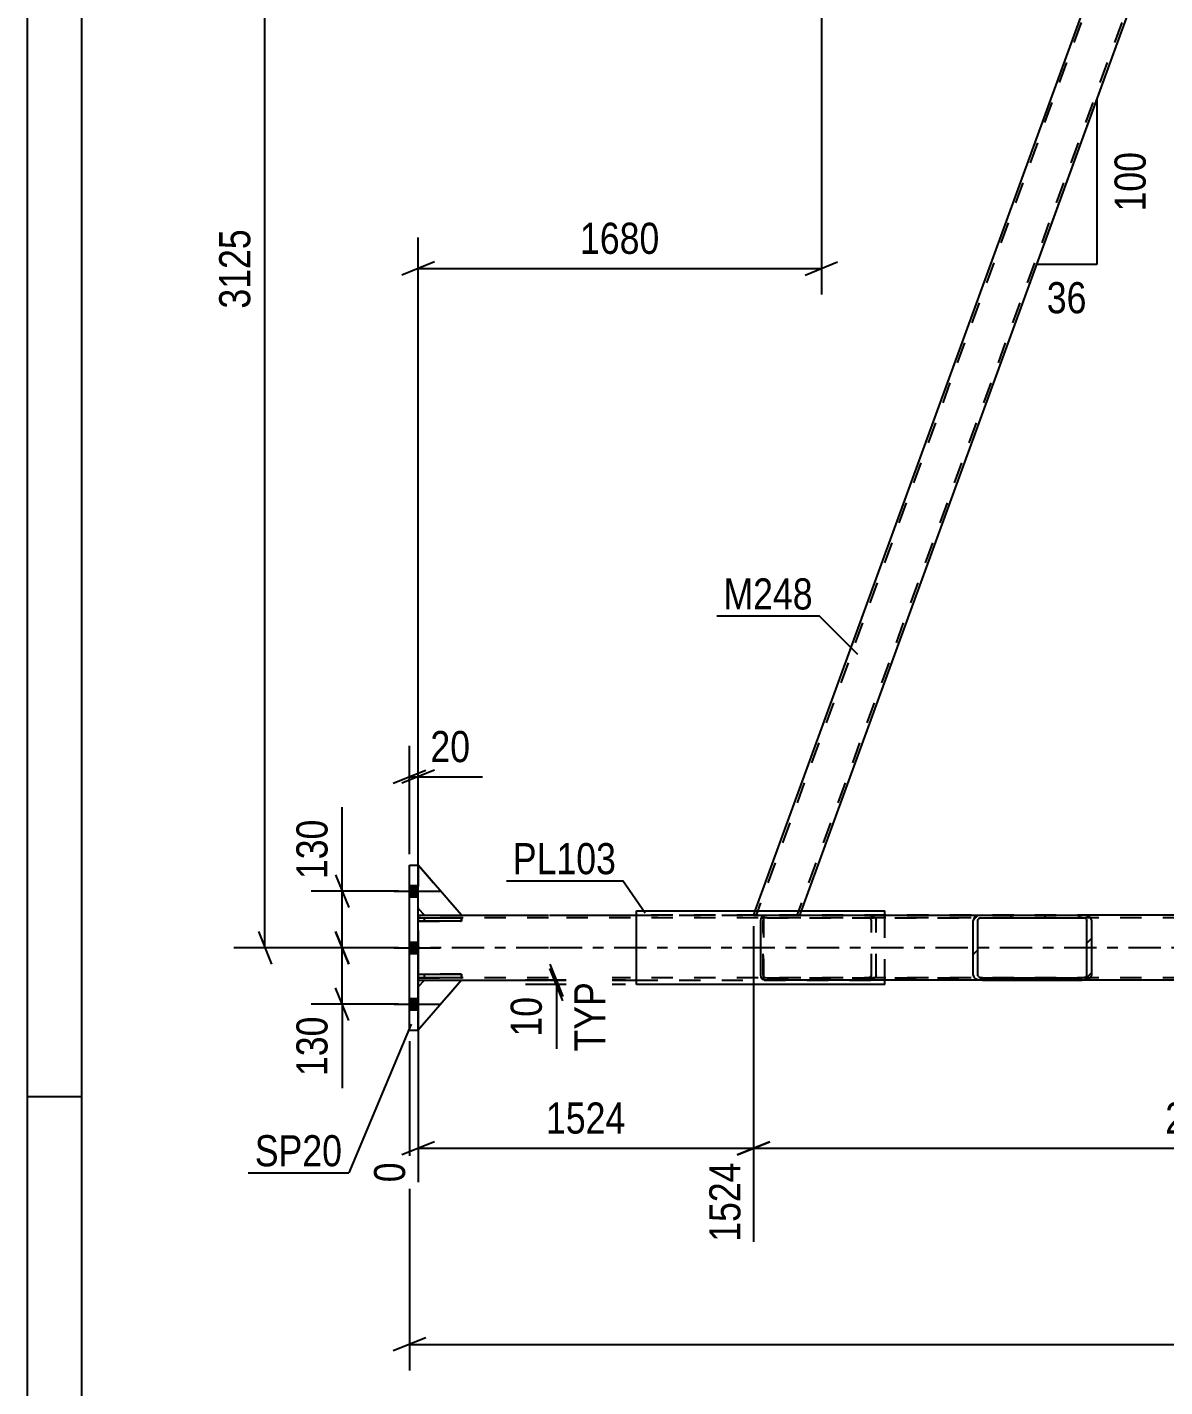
# Model space of a CAD drawing. Header units: millimetres. Extents: x -857 to 332, y -866 to -25.
# Drawn here: x -856.6 to -752, y -445.7 to -320.6 of the extents above; entities that cross this region are included whole.
import ezdxf

# ---------------------------------------------------------------- set-up
doc = ezdxf.new("R2010")
doc.units = ezdxf.units.MM
doc.linetypes.add('DXK_LINE_DOT2', pattern=[3.9198, 1.9599, -1.9599])
doc.linetypes.add('DXK_LINE_DOT3', pattern=[5.9187, 2.979, -0.9799, 0.9799, -0.9799])
doc.styles.add('Arial Narrow', font='ARIALN.TTF', dxfattribs={"height": 0.2})

# ---------------------------------------------------------------- blocks, each defined once
blk = doc.blocks.new('Unknown-570388934-1134')
at = {"color": 5, "linetype": 'Continuous'}
for p, q in [((-856.65, -25.05), (-856.65, -866.05)), ((-851.65, -30.05), (-851.65, -861.05)), ((-851.65, -419.05), (-856.65, -419.05))]:
    blk.add_line(p, q, dxfattribs=at)
blk = doc.blocks.new('Part-570388934-1314 - 1255')
at = {"color": 2, "linetype": 'Continuous'}
for p, q in [((-820.67, -402.31), (-820.07, -402.31)), ((-816.67, -402.31), (-808.67, -402.31)), ((-808.57, -402.31), (-800.57, -402.31)), ((-733.6, -402.31), (-759.55, -402.31)), ((-820.67, -408.31), (-820.07, -408.31)), ((-816.67, -408.31), (-808.67, -408.31)), ((-808.57, -408.31), (-800.57, -408.31)), ((-715.43, -408.31), (-777.71, -408.31))]:
    blk.add_line(p, q, dxfattribs=at)
at = {"color": 7, "linetype": 'DXK_LINE_DOT2'}
for p, q in [((-820.67, -408.31), (-820.67, -402.31)), ((-808.67, -402.55), (-820.67, -402.55)), ((-820.07, -402.31), (-816.67, -402.31)), ((-130.85, -402.55), (-808.57, -402.55)), ((-130.85, -402.31), (-800.57, -402.31)), ((-800.57, -402.31), (-759.55, -402.31)), ((-808.67, -408.07), (-820.67, -408.07)), ((-820.07, -408.31), (-816.67, -408.31)), ((-130.85, -408.07), (-808.57, -408.07)), ((-800.57, -408.31), (-777.71, -408.31))]:
    blk.add_line(p, q, dxfattribs=at)
at = {"color": 7, "linetype": 'DXK_LINE_DOT3'}
for p, q in [((-808.67, -405.31), (-820.67, -405.31)), ((-130.85, -405.31), (-808.57, -405.31))]:
    blk.add_line(p, q, dxfattribs=at)
blk = doc.blocks.new('Part-570388934-2062 - 1255')
at = {"color": 2, "linetype": 'Continuous'}
for p, q in [((-800.57, -401.91), (-777.71, -401.91)), ((-800.57, -408.71), (-800.57, -401.91)), ((-777.71, -402.31), (-777.71, -401.91)), ((-777.71, -408.71), (-800.57, -408.71)), ((-777.71, -408.71), (-777.71, -408.31))]:
    blk.add_line(p, q, dxfattribs=at)
at = {"color": 7, "linetype": 'DXK_LINE_DOT2'}
blk.add_line((-777.71, -408.31), (-777.71, -402.31), dxfattribs=at)
blk = doc.blocks.new('Part-570388934-1373 - 1255')
at = {"linetype": 'Continuous'}
h = blk.add_hatch(dxfattribs=at)
h.set_pattern_fill('', scale=0.7, style=0, pattern_type=0)
h.set_pattern_definition([(45, (-769.6014, -402.7893), (-1.57154, 1.57154), [])])
h.paths.add_polyline_path([(-769.53, -402.61), (-769.6, -402.79), (-769.6, -407.83), (-769.53, -408.01), (-769.35, -408.17), (-769.06, -408.27), (-768.73, -408.31), (-759.56, -408.31), (-759.22, -408.27), (-758.94, -408.17), (-758.75, -408.01), (-758.68, -407.83), (-758.68, -402.79), (-758.75, -402.61), (-758.94, -402.45), (-759.22, -402.35), (-759.56, -402.31), (-768.73, -402.31), (-769.06, -402.35), (-769.35, -402.45)])
h.paths.add_polyline_path([(-768.9, -402.57), (-768.73, -402.55), (-759.56, -402.55), (-759.39, -402.57), (-759.25, -402.62), (-759.15, -402.7), (-759.12, -402.79), (-759.12, -407.83), (-759.15, -407.92), (-759.25, -408), (-759.39, -408.05), (-759.56, -408.07), (-768.73, -408.07), (-768.9, -408.05), (-769.04, -408), (-769.13, -407.92), (-769.16, -407.83), (-769.16, -402.79), (-769.13, -402.7), (-769.04, -402.62)])
at = {"color": 2, "linetype": 'Continuous'}
for p, q in [((-789.14, -402.79), (-789.11, -402.61)), ((-789.14, -407.83), (-789.14, -402.79)), ((-789.11, -402.61), (-789.01, -402.45)), ((-789.01, -402.45), (-788.87, -402.35)), ((-788.87, -402.35), (-788.85, -402.34)), ((-788.85, -402.34), (-788.56, -402.31)), ((-788.56, -402.31), (-768.73, -402.31)), ((-769.53, -402.61), (-769.6, -402.79)), ((-769.6, -407.83), (-769.6, -402.79)), ((-769.16, -402.79), (-769.13, -402.7)), ((-769.16, -407.83), (-769.16, -402.79)), ((-768.73, -402.31), (-769.06, -402.35)), ((-768.9, -402.57), (-768.73, -402.55)), ((-768.73, -402.31), (-759.56, -402.31)), ((-768.73, -402.55), (-759.56, -402.55)), ((-759.22, -402.35), (-759.56, -402.31)), ((-759.56, -402.55), (-759.39, -402.57)), ((-759.15, -402.7), (-759.12, -402.79)), ((-759.12, -407.83), (-759.12, -402.79)), ((-758.68, -402.79), (-758.75, -402.61)), ((-758.68, -407.83), (-758.68, -402.79)), ((-789.11, -408.01), (-789.14, -407.83)), ((-789.01, -408.17), (-789.11, -408.01)), ((-769.6, -407.83), (-769.53, -408.01)), ((-769.13, -407.92), (-769.16, -407.83)), ((-759.12, -407.83), (-759.15, -407.92)), ((-758.75, -408.01), (-758.68, -407.83)), ((-788.87, -408.27), (-789.01, -408.17)), ((-788.85, -408.28), (-788.87, -408.27)), ((-788.56, -408.31), (-788.85, -408.28)), ((-768.73, -408.31), (-788.56, -408.31)), ((-769.06, -408.27), (-768.73, -408.31)), ((-768.73, -408.07), (-768.9, -408.05)), ((-768.73, -408.07), (-759.56, -408.07)), ((-768.73, -408.31), (-759.56, -408.31)), ((-759.39, -408.05), (-759.56, -408.07)), ((-759.56, -408.31), (-759.22, -408.27))]:
    blk.add_line(p, q, dxfattribs=at)
at = {"color": 7, "linetype": 'DXK_LINE_DOT2'}
for p, q in [((-788.91, -402.7), (-788.92, -402.79)), ((-788.92, -407.83), (-788.92, -402.79)), ((-788.87, -402.62), (-788.91, -402.7)), ((-788.72, -402.57), (-788.87, -402.62)), ((-788.87, -408), (-788.87, -402.62)), ((-788.85, -408.28), (-788.85, -402.34)), ((-788.56, -402.55), (-788.72, -402.57)), ((-788.56, -402.55), (-759.56, -402.55)), ((-779.39, -402.31), (-779.05, -402.35)), ((-779.22, -402.57), (-779.39, -402.55)), ((-778.95, -402.79), (-778.98, -402.7)), ((-778.95, -407.83), (-778.95, -402.79)), ((-778.58, -402.61), (-778.51, -402.79)), ((-778.51, -407.83), (-778.51, -402.79)), ((-768.73, -402.31), (-759.56, -402.31)), ((-788.92, -407.83), (-788.91, -407.92)), ((-788.91, -407.92), (-788.87, -408)), ((-788.87, -408), (-788.72, -408.05)), ((-778.98, -407.92), (-778.95, -407.83)), ((-778.51, -407.83), (-778.58, -408.01)), ((-788.72, -408.05), (-788.56, -408.07)), ((-788.56, -408.07), (-759.56, -408.07)), ((-779.39, -408.07), (-779.22, -408.05)), ((-779.05, -408.27), (-779.39, -408.31)), ((-768.73, -408.31), (-759.56, -408.31))]:
    blk.add_line(p, q, dxfattribs=at)
for centre, radius, start, end in [((-779.29, -402.97), 0.409, 41.9361, 80.4818), ((-779.19, -403.15), 0.817, 41.9361, 80.4818), ((-779.29, -407.65), 0.409, 279.5183, 318.064), ((-779.19, -407.47), 0.817, 279.5183, 318.064)]:
    blk.add_arc(centre, radius, start, end, dxfattribs=at)
at = {"color": 2, "linetype": 'Continuous'}
for centre, radius, start, end in [((-768.93, -403.15), 0.817, 99.5183, 138.064), ((-768.83, -402.97), 0.409, 99.5183, 138.064), ((-759.46, -402.97), 0.409, 41.9361, 80.4818), ((-759.36, -403.15), 0.817, 41.9361, 80.4818), ((-768.93, -407.47), 0.817, 221.9361, 260.4818), ((-768.83, -407.65), 0.409, 221.9361, 260.4818), ((-759.46, -407.65), 0.409, 279.5183, 318.064), ((-759.36, -407.47), 0.817, 279.5183, 318.064)]:
    blk.add_arc(centre, radius, start, end, dxfattribs=at)
blk = doc.blocks.new('Part-570388934-1387 - 1255')
at = {"color": 2, "linetype": 'Continuous'}
for p, q in [((-821.47, -412.91), (-821.47, -397.71)), ((-821.47, -397.71), (-820.67, -397.71)), ((-820.67, -412.91), (-820.67, -397.71)), ((-821.47, -412.91), (-820.67, -412.91))]:
    blk.add_line(p, q, dxfattribs=at)
blk = doc.blocks.new('Part-570388934-1553 - 1255')
at = {"color": 7, "linetype": 'DXK_LINE_DOT2'}
for p, q in [((-816.67, -402.55), (-820.67, -402.55)), ((-820.67, -402.55), (-820.67, -402.87)), ((-820.67, -402.87), (-816.67, -402.87)), ((-820.07, -402.87), (-820.07, -402.55)), ((-816.67, -402.87), (-816.67, -402.55))]:
    blk.add_line(p, q, dxfattribs=at)
blk = doc.blocks.new('Part-570388934-1414 - 1255')
at = {"color": 2, "linetype": 'Continuous'}
for p, q in [((-746.65, -283.71), (-789.67, -401.91)), ((-743.41, -286.52), (-785.41, -401.91))]:
    blk.add_line(p, q, dxfattribs=at)
at = {"color": 7, "linetype": 'DXK_LINE_DOT2'}
for p, q in [((-746.25, -283.31), (-789.56, -402.31)), ((-742.5, -283.31), (-785.81, -402.31)), ((-746.5, -283.31), (-746.65, -283.71)), ((-742.24, -283.31), (-746.5, -283.31)), ((-746.5, -283.31), (-746.46, -283.31)), ((-742.24, -283.31), (-743.41, -286.52)), ((-789.67, -401.91), (-789.81, -402.31)), ((-789.81, -402.31), (-785.56, -402.31)), ((-785.41, -401.91), (-785.56, -402.31))]:
    blk.add_line(p, q, dxfattribs=at)
blk = doc.blocks.new('Bolt-570388934-1513 - 1255')
at = {"linetype": 'Continuous'}
for points in [[(-821.47, -399.59), (-821.47, -400.63), (-820.67, -400.63), (-820.67, -399.59)], [(-821.47, -399.59), (-821.47, -400.63), (-820.67, -400.63), (-820.67, -399.59)], [(-821.47, -399.59), (-821.47, -400.63), (-820.67, -400.63), (-820.67, -399.59)], [(-821.47, -404.79), (-821.47, -405.83), (-820.67, -405.83), (-820.67, -404.79)], [(-821.47, -404.79), (-821.47, -405.83), (-820.67, -405.83), (-820.67, -404.79)], [(-821.47, -409.99), (-821.47, -411.03), (-820.67, -411.03), (-820.67, -409.99)], [(-821.47, -409.99), (-821.47, -411.03), (-820.67, -411.03), (-820.67, -409.99)], [(-821.47, -409.99), (-821.47, -411.03), (-820.67, -411.03), (-820.67, -409.99)]]:
    blk.add_hatch(color=1, dxfattribs=at).paths.add_polyline_path(points)
at = {"color": 1, "linetype": 'Continuous'}
for p, q in [((-822.87, -400.11), (-818.67, -400.11)), ((-822.87, -400.11), (-818.67, -400.11)), ((-822.87, -400.11), (-818.67, -400.11)), ((-821.47, -399.59), (-820.67, -399.59)), ((-821.47, -399.59), (-820.67, -399.59)), ((-821.47, -399.59), (-820.67, -399.59)), ((-821.47, -400.63), (-820.67, -400.63)), ((-821.47, -400.63), (-820.67, -400.63)), ((-821.47, -400.63), (-820.67, -400.63)), ((-822.87, -405.31), (-818.67, -405.31)), ((-822.87, -405.31), (-818.67, -405.31)), ((-821.47, -404.79), (-820.67, -404.79)), ((-821.47, -404.79), (-820.67, -404.79)), ((-821.47, -405.83), (-820.67, -405.83)), ((-821.47, -405.83), (-820.67, -405.83)), ((-822.87, -410.51), (-818.67, -410.51)), ((-822.87, -410.51), (-818.67, -410.51)), ((-822.87, -410.51), (-818.67, -410.51)), ((-821.47, -409.99), (-820.67, -409.99)), ((-821.47, -409.99), (-820.67, -409.99)), ((-821.47, -409.99), (-820.67, -409.99)), ((-821.47, -411.03), (-820.67, -411.03)), ((-821.47, -411.03), (-820.67, -411.03)), ((-821.47, -411.03), (-820.67, -411.03))]:
    blk.add_line(p, q, dxfattribs=at)
blk = doc.blocks.new('Part-570388934-1519 - 1255')
at = {"color": 2, "linetype": 'Continuous'}
for p, q in [((-820.67, -402.55), (-816.67, -402.55)), ((-820.67, -402.87), (-820.67, -402.55)), ((-816.67, -402.87), (-820.67, -402.87)), ((-816.67, -402.55), (-816.67, -402.87))]:
    blk.add_line(p, q, dxfattribs=at)
at = {"color": 7, "linetype": 'DXK_LINE_DOT2'}
blk.add_line((-820.07, -402.87), (-820.07, -402.55), dxfattribs=at)
blk = doc.blocks.new('Part-570388934-1520 - 1255')
at = {"color": 2, "linetype": 'Continuous'}
for p, q in [((-820.67, -407.75), (-816.67, -407.75)), ((-820.67, -408.07), (-820.67, -407.75)), ((-816.67, -407.75), (-816.67, -408.07)), ((-816.67, -408.07), (-820.67, -408.07))]:
    blk.add_line(p, q, dxfattribs=at)
at = {"color": 7, "linetype": 'DXK_LINE_DOT2'}
blk.add_line((-820.07, -408.07), (-820.07, -407.75), dxfattribs=at)
blk = doc.blocks.new('Part-570388934-1554 - 1255')
at = {"color": 7, "linetype": 'DXK_LINE_DOT2'}
for p, q in [((-816.67, -407.75), (-820.67, -407.75)), ((-820.67, -407.75), (-820.67, -408.07)), ((-820.07, -408.07), (-820.07, -407.75)), ((-816.67, -408.07), (-816.67, -407.75)), ((-820.67, -408.07), (-816.67, -408.07))]:
    blk.add_line(p, q, dxfattribs=at)
blk = doc.blocks.new('Part-570388934-1564 - 1255')
at = {"color": 2, "linetype": 'Continuous'}
for p, q in [((-820.67, -408.91), (-820.07, -408.31)), ((-816.67, -408.31), (-820.67, -412.91)), ((-820.07, -408.31), (-816.67, -408.31))]:
    blk.add_line(p, q, dxfattribs=at)
at = {"color": 7, "linetype": 'DXK_LINE_DOT2'}
blk.add_line((-820.67, -412.91), (-820.67, -408.91), dxfattribs=at)
blk = doc.blocks.new('Part-570388934-1710 - 1255')
at = {"color": 7, "linetype": 'DXK_LINE_DOT2'}
for p, q in [((-816.67, -402.31), (-820.67, -397.71)), ((-820.67, -397.71), (-820.67, -401.71)), ((-820.67, -401.71), (-820.07, -402.31)), ((-820.07, -402.31), (-816.67, -402.31))]:
    blk.add_line(p, q, dxfattribs=at)
blk = doc.blocks.new('Part-570388934-1711 - 1255')
at = {"color": 2, "linetype": 'Continuous'}
for p, q in [((-816.67, -402.31), (-820.67, -397.71)), ((-820.67, -401.71), (-820.07, -402.31)), ((-820.07, -402.31), (-816.67, -402.31))]:
    blk.add_line(p, q, dxfattribs=at)
at = {"color": 7, "linetype": 'DXK_LINE_DOT2'}
blk.add_line((-820.67, -401.71), (-820.67, -397.71), dxfattribs=at)
blk = doc.blocks.new('Part-570388934-1712 - 1255')
at = {"color": 7, "linetype": 'DXK_LINE_DOT2'}
for p, q in [((-820.67, -408.91), (-820.07, -408.31)), ((-816.67, -408.31), (-820.67, -412.91)), ((-820.67, -412.91), (-820.67, -408.91)), ((-820.07, -408.31), (-816.67, -408.31))]:
    blk.add_line(p, q, dxfattribs=at)
blk = doc.blocks.new('StraightDimension-570388934-3403 - 1255')
at = {"color": 7, "linetype": 'Continuous'}
for p, q in [((-808.54, -406.81), (-807.34, -409.81)), ((-807.34, -410.21), (-808.54, -407.21)), ((-801.57, -408.31), (-810.79, -408.31)), ((-801.57, -408.71), (-810.79, -408.71)), ((-807.94, -408.71), (-807.94, -408.31)), ((-807.94, -408.71), (-807.94, -414.62)), ((-807.94, -408.71), (-807.94, -414.62))]:
    blk.add_line(p, q, dxfattribs=at)
at = {"color": 0, "linetype": 'Continuous'}
blk.add_wipeout([(-802.84, -407.87), (-807.04, -407.87), (-807.04, -415.46), (-802.84, -415.46)], dxfattribs=at)
at = {"color": 0}
blk.add_wipeout([(-808.69, -409.23), (-812.89, -409.23), (-812.89, -414.09), (-808.69, -414.09)], dxfattribs=at)
at = {"color": 3, "linetype": 'Continuous', "style": 'Arial Narrow'}
blk.add_text('TYP', height=2.863, rotation=90.0002, dxfattribs=at).set_placement((-803.44, -414.86))
at = {"color": 3, "style": 'Arial Narrow'}
blk.add_text('10', height=2.863, rotation=90.0002, dxfattribs=at).set_placement((-809.29, -413.49))
blk = doc.blocks.new('StraightDimension-570388934-3785 - 1255')
at = {"color": 7, "linetype": 'Continuous'}
for p, q in [((-821.47, -413.91), (-821.47, -444.23)), ((-819.97, -441.23), (-822.97, -442.43)), ((-821.47, -441.83), (-92.56, -441.83))]:
    blk.add_line(p, q, dxfattribs=at)
blk = doc.blocks.new('StraightDimension-570388934-2861 - 1255')
at = {"color": 7, "linetype": 'Continuous'}
for p, q in [((-827.66, -400.11), (-827.66, -392.38)), ((-827.66, -400.11), (-827.66, -392.38)), ((-828.26, -398.61), (-827.06, -401.61)), ((-822.47, -400.11), (-830.51, -400.11)), ((-827.66, -405.31), (-827.66, -400.11)), ((-827.06, -406.81), (-828.26, -403.81)), ((-822.47, -405.31), (-830.51, -405.31))]:
    blk.add_line(p, q, dxfattribs=at)
at = {"color": 0}
blk.add_wipeout([(-828.41, -392.9), (-832.61, -392.9), (-832.61, -399.59), (-828.41, -399.59)], dxfattribs=at)
at = {"color": 3, "style": 'Arial Narrow'}
blk.add_text('130', height=2.863, rotation=90.0002, dxfattribs=at).set_placement((-829.01, -398.99))
blk = doc.blocks.new('StraightDimension-570388934-2196 - 1255')
at = {"color": 7, "linetype": 'Continuous'}
for p, q in [((-789.81, -403.31), (-789.81, -432.38)), ((-706.69, -403.31), (-706.69, -432.38)), ((-788.31, -423.17), (-791.31, -424.37)), ((-789.81, -423.77), (-706.69, -423.77)), ((-708.19, -424.37), (-705.19, -423.17))]:
    blk.add_line(p, q, dxfattribs=at)
at = {"color": 0}
blk.add_wipeout([(-744, -423.02), (-744, -418.82), (-752.51, -418.82), (-752.51, -423.02)], dxfattribs=at)
at = {"color": 3, "style": 'Arial Narrow'}
blk.add_text('2078', height=2.863, dxfattribs=at).set_placement((-751.91, -422.42))
at = {"color": 0, "linetype": 'Continuous'}
blk.add_wipeout([(-707.29, -424.47), (-711.49, -424.47), (-711.49, -432.98), (-707.29, -432.98)], dxfattribs=at)
at = {"color": 3, "linetype": 'Continuous', "style": 'Arial Narrow'}
blk.add_text('3602', height=2.863, rotation=90.0002, dxfattribs=at).set_placement((-707.89, -432.38))
blk = doc.blocks.new('StraightDimension-570388934-2455 - 1255')
at = {"color": 7, "linetype": 'Continuous'}
for p, q in [((-820.67, -403.71), (-820.67, -426.9)), ((-789.81, -403.31), (-789.81, -432.38)), ((-819.17, -423.17), (-822.17, -424.37)), ((-820.67, -423.77), (-789.81, -423.77)), ((-791.31, -424.37), (-788.31, -423.17))]:
    blk.add_line(p, q, dxfattribs=at)
at = {"color": 0}
blk.add_wipeout([(-800.98, -423.02), (-800.98, -418.82), (-809.5, -418.82), (-809.5, -423.02)], dxfattribs=at)
at = {"color": 3, "style": 'Arial Narrow'}
blk.add_text('1524', height=2.863, dxfattribs=at).set_placement((-808.9, -422.42))
at = {"color": 0, "linetype": 'Continuous'}
for points in [[(-821.27, -424.47), (-825.47, -424.47), (-825.47, -427.5), (-821.27, -427.5)], [(-790.41, -424.47), (-794.61, -424.47), (-794.61, -432.98), (-790.41, -432.98)]]:
    blk.add_wipeout(points, dxfattribs=at)
at = {"color": 3, "linetype": 'Continuous', "style": 'Arial Narrow'}
for s, height, p in [('0', 2.86, (-821.87, -426.9)), ('1524', 2.863, (-791.01, -432.38))]:
    blk.add_text(s, height=height, rotation=90.0002, dxfattribs=at).set_placement(p)
blk = doc.blocks.new('StraightDimension-570388934-2518 - 1255')
at = {"color": 7, "linetype": 'Continuous'}
for p, q in [((-783.56, -284.31), (-783.56, -345.18)), ((-820.67, -401.31), (-820.67, -339.93)), ((-819.17, -342.18), (-822.17, -343.38)), ((-820.67, -342.78), (-783.56, -342.78)), ((-785.06, -343.38), (-782.06, -342.18))]:
    blk.add_line(p, q, dxfattribs=at)
at = {"color": 0}
blk.add_wipeout([(-797.86, -342.03), (-797.86, -337.83), (-806.37, -337.83), (-806.37, -342.03)], dxfattribs=at)
at = {"color": 3, "style": 'Arial Narrow'}
blk.add_text('1680', height=2.863, dxfattribs=at).set_placement((-805.77, -341.43))
blk = doc.blocks.new('StraightDimension-570388934-2853 - 1255')
at = {"color": 7, "linetype": 'Continuous'}
for p, q in [((-828.26, -403.81), (-827.06, -406.81)), ((-822.47, -405.31), (-830.51, -405.31)), ((-827.66, -410.51), (-827.66, -405.31)), ((-827.06, -412.01), (-828.26, -409.01)), ((-822.47, -410.51), (-830.51, -410.51)), ((-827.66, -410.51), (-827.66, -418.24)), ((-827.66, -410.51), (-827.66, -418.24))]:
    blk.add_line(p, q, dxfattribs=at)
at = {"color": 0}
blk.add_wipeout([(-828.41, -411.04), (-832.61, -411.04), (-832.61, -417.72), (-828.41, -417.72)], dxfattribs=at)
at = {"color": 3, "style": 'Arial Narrow'}
blk.add_text('130', height=2.863, rotation=90.0002, dxfattribs=at).set_placement((-829.01, -417.12))
blk = doc.blocks.new('StraightDimension-570388934-3221 - 1255')
at = {"color": 7, "linetype": 'Continuous'}
for p, q in [((-834.77, -405.31), (-834.77, -280.31)), ((-835.37, -403.81), (-834.17, -406.81)), ((-822.47, -405.31), (-837.62, -405.31))]:
    blk.add_line(p, q, dxfattribs=at)
at = {"color": 0}
blk.add_wipeout([(-835.52, -338.55), (-839.72, -338.55), (-839.72, -347.07), (-835.52, -347.07)], dxfattribs=at)
at = {"color": 3, "style": 'Arial Narrow'}
blk.add_text('3125', height=2.863, rotation=90.0002, dxfattribs=at).set_placement((-836.12, -346.47))
blk = doc.blocks.new('StraightDimension-570388934-3486 - 1255')
at = {"color": 7, "linetype": 'Continuous'}
for p, q in [((-821.47, -396.71), (-821.47, -386.72)), ((-820.67, -396.71), (-820.67, -386.72)), ((-822.97, -390.17), (-819.97, -388.97)), ((-819.17, -388.97), (-822.17, -390.17)), ((-821.47, -389.57), (-820.67, -389.57)), ((-820.67, -389.57), (-814.76, -389.57)), ((-820.67, -389.57), (-814.76, -389.57))]:
    blk.add_line(p, q, dxfattribs=at)
at = {"color": 0}
blk.add_wipeout([(-815.29, -388.82), (-815.29, -384.62), (-820.14, -384.62), (-820.14, -388.82)], dxfattribs=at)
at = {"color": 3, "style": 'Arial Narrow'}
blk.add_text('20', height=2.863, dxfattribs=at).set_placement((-819.54, -388.22))
blk = doc.blocks.new('AngleDimension-570388934-3575 - 1255')
at = {"color": 7, "linetype": 'Continuous'}
for p, q in [((-758.21, -327.17), (-763.75, -342.4)), ((-758.21, -327.17), (-758.21, -342.4)), ((-762.61, -339.28), (-763.75, -342.4)), ((-758.21, -342.4), (-763.75, -342.4))]:
    blk.add_line(p, q, dxfattribs=at)
at = {"color": 0}
for points in [[(-753.11, -331.44), (-757.31, -331.44), (-757.31, -338.13), (-753.11, -338.13)], [(-758.55, -347.5), (-758.55, -343.3), (-763.41, -343.3), (-763.41, -347.5)]]:
    blk.add_wipeout(points, dxfattribs=at)
at = {"color": 3, "style": 'Arial Narrow'}
blk.add_text('100', height=2.863, rotation=90.0002, dxfattribs=at).set_placement((-753.71, -337.53))
blk.add_text('36', height=2.863, dxfattribs=at).set_placement((-762.81, -346.9))
blk = doc.blocks.new('Mark-570388934-1383 - 1255')
at = {"color": 0}
blk.add_wipeout([(-827.66, -425.43), (-827.66, -422.43), (-835.7, -422.43), (-835.7, -425.43)], dxfattribs=at)
blk.add_wipeout([(-827.66, -425.43), (-827.66, -422.43), (-835.7, -422.43), (-835.7, -425.43)], dxfattribs=at)
at = {"color": 30, "linetype": 'Continuous'}
for p in [(-821.3, -412.34), (-836.3, -426.03)]:
    blk.add_line(p, (-827.06, -426.03), dxfattribs=at)
at = {"color": 3, "style": 'Arial Narrow'}
blk.add_text('SP20', height=2.863, dxfattribs=at).set_placement((-835.7, -425.43))
blk = doc.blocks.new('Mark-570388934-1410 - 1255')
at = {"color": 0}
blk.add_wipeout([(-784.35, -374.17), (-784.35, -371.17), (-792.57, -371.17), (-792.57, -374.17)], dxfattribs=at)
blk.add_wipeout([(-784.35, -374.17), (-784.35, -371.17), (-792.57, -371.17), (-792.57, -374.17)], dxfattribs=at)
at = {"color": 30, "linetype": 'Continuous'}
for p in [(-793.17, -374.77), (-780.21, -378.31)]:
    blk.add_line(p, (-783.75, -374.77), dxfattribs=at)
at = {"color": 3, "style": 'Arial Narrow'}
blk.add_text('M248', height=2.863, dxfattribs=at).set_placement((-792.57, -374.17))
blk = doc.blocks.new('Mark-570388934-2058 - 1255')
at = {"color": 0}
blk.add_wipeout([(-802.44, -398.54), (-802.44, -395.54), (-811.95, -395.54), (-811.95, -398.54)], dxfattribs=at)
blk.add_wipeout([(-802.44, -398.54), (-802.44, -395.54), (-811.95, -395.54), (-811.95, -398.54)], dxfattribs=at)
at = {"color": 30, "linetype": 'Continuous'}
for p in [(-812.55, -399.14), (-799.76, -402.12)]:
    blk.add_line(p, (-801.84, -399.14), dxfattribs=at)
at = {"color": 3, "style": 'Arial Narrow'}
blk.add_text('PL103', height=2.863, dxfattribs=at).set_placement((-811.95, -398.54))

msp = doc.modelspace()

# ---------------------------------------------------------------- block references
for name in ['Unknown-570388934-1134', 'Part-570388934-1414 - 1255', 'Part-570388934-1387 - 1255', 'Part-570388934-1710 - 1255', 'Part-570388934-1711 - 1255', 'Bolt-570388934-1513 - 1255', 'Part-570388934-1314 - 1255', 'Part-570388934-1553 - 1255', 'Part-570388934-1519 - 1255', 'Part-570388934-2062 - 1255', 'Part-570388934-1373 - 1255', 'Part-570388934-1520 - 1255', 'Part-570388934-1554 - 1255', 'Part-570388934-1564 - 1255', 'Part-570388934-1712 - 1255']:
    msp.add_blockref(name, (0, 0))

# ---------------------------------------------------------------- next in the draw order: block references
msp.add_blockref('StraightDimension-570388934-3403 - 1255', (0, 0))

# ---------------------------------------------------------------- next in the draw order: block references
msp.add_blockref('StraightDimension-570388934-3785 - 1255', (0, 0))

# ---------------------------------------------------------------- next in the draw order: block references
for name in ['AngleDimension-570388934-3575 - 1255', 'StraightDimension-570388934-2861 - 1255', 'StraightDimension-570388934-2196 - 1255']:
    msp.add_blockref(name, (0, 0))

# ---------------------------------------------------------------- next in the draw order: block references
for name in ['StraightDimension-570388934-2518 - 1255', 'StraightDimension-570388934-2455 - 1255']:
    msp.add_blockref(name, (0, 0))

# ---------------------------------------------------------------- next in the draw order: block references
msp.add_blockref('StraightDimension-570388934-2853 - 1255', (0, 0))

# ---------------------------------------------------------------- next in the draw order: block references
for name in ['StraightDimension-570388934-3221 - 1255', 'Mark-570388934-1383 - 1255']:
    msp.add_blockref(name, (0, 0))

# ---------------------------------------------------------------- next in the draw order: block references
for name in ['Mark-570388934-1410 - 1255', 'StraightDimension-570388934-3486 - 1255', 'Mark-570388934-2058 - 1255']:
    msp.add_blockref(name, (0, 0))

doc.saveas('drawing.dxf')
